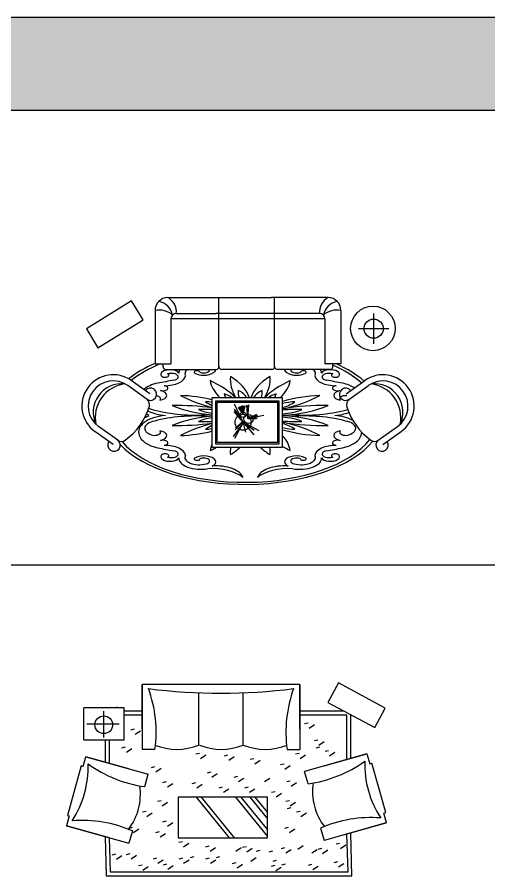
# Model space of a CAD drawing. Header units: millimetres. Extents: x -30782 to 40110, y 35885 to 73818.
# Drawn here: x 11774 to 17106, y 64124 to 73818 of the extents above; entities that cross this region are included whole.
import ezdxf

# ---------------------------------------------------------------- set-up
doc = ezdxf.new("R2010")
doc.units = ezdxf.units.MM
doc.layers.add('www.cad-blocks.net', color=7, linetype='Continuous')

# ---------------------------------------------------------------- blocks, each defined once
blk = doc.blocks.new('A$C505D30D4')
for p, q in [((559.6, 2070.9, -685.7), (49, 1755.7, -685.7)), ((690.9, 1858.1, -685.7), (559.6, 2070.9, -685.7)), ((969.6, 2108.5, -685.7), (2142, 2108.5, -685.7)), ((1548, 1328.5, -685.7), (1548, 2108.5, -685.7)), ((2781.6, 2108.5, -685.7), (2142, 2108.5, -685.7)), ((2176.4, 1328.5, -685.7), (2176.4, 2108.5, -685.7)), ((2176.4, 1328.5, -685.7), (2176.4, 2108.5, -685.7)), ((825.6, 1964.5, -685.7), (825.6, 1359.2, -685.7)), ((2925.6, 1964.5, -685.7), (2925.6, 1359.2, -685.7)), ((180.3, 1543, -685.7), (690.9, 1858.1, -685.7)), ((2745.6, 1868.5, -685.7), (1005.6, 1868.5, -685.7)), ((1005.6, 1868.5, -685.7), (1005.6, 1359.2, -685.7)), ((1065.6, 1928.5, -685.7), (1513.6, 1928.5, -685.7)), ((2685.6, 1928.5, -685.7), (1513.6, 1928.5, -685.7)), ((2745.6, 1868.5, -685.7), (2745.6, 1359.2, -685.7)), ((3296.4, 1928.3, -685.7), (3296.4, 1588.3, -685.7)), ((49, 1755.7, -685.7), (180.3, 1543, -685.7)), ((3126.4, 1758.3, -685.7), (3466.4, 1758.3, -685.7)), ((825.6, 1359.2, -685.7), (1005.6, 1359.2, -685.7)), ((916.1, 1328.5, -685.7), (916.1, 1359.2, -685.7)), ((2925.6, 1359.2, -685.7), (2745.6, 1359.2, -685.7)), ((2835.1, 1328.5, -685.7), (2835.1, 1359.2, -685.7)), ((946.1, 1298.5, -685.7), (1518, 1298.5, -685.7)), ((2146.4, 1298.5, -685.7), (1578, 1298.5, -685.7)), ((2805.1, 1298.5, -685.7), (2206.4, 1298.5, -685.7)), ((767.7, 1022.2, -685.7), (556.6, 1172.5, -685.7)), ((2985.2, 1022.2, -685.7), (3196.3, 1172.5, -685.7)), ((735.6, 959.1, -685.7), (516.1, 1115.6, -685.7)), ((3017.3, 959.1, -685.7), (3236.8, 1115.6, -685.7)), ((2267.9, 978.8, -685.7), (1467.9, 978.8, -685.7)), ((1467.9, 978.8, -685.7), (1467.9, 418.8, -685.7)), ((2267.9, 418.8, -685.7), (2267.9, 978.8, -685.7)), ((2227.9, 938.8, -685.7), (1507.9, 938.8, -685.7)), ((1507.9, 938.8, -685.7), (1507.9, 458.8, -685.7)), ((2211.9, 922.8, -685.7), (1523.9, 922.8, -685.7)), ((1523.9, 922.8, -685.7), (1523.9, 474.8, -685.7)), ((1816.8, 705.7, -685.7), (1722.5, 904, -685.7)), ((1820.4, 791.8, -685.7), (1780.6, 875.1, -685.7)), ((1820.4, 791.8, -685.7), (1788.2, 878.7, -685.7)), ((1820.4, 791.8, -685.7), (1795.9, 879.2, -685.7)), ((1820.4, 791.8, -685.7), (1804.8, 886.1, -685.7)), ((1820.4, 791.8, -685.7), (1815.5, 889.9, -685.7)), ((1820.4, 791.8, -685.7), (1828.1, 887.6, -685.7)), ((1820.4, 791.8, -685.7), (1845.4, 885.6, -685.7)), ((1875.1, 743.9, -685.7), (1862.1, 893, -685.7)), ((1875.1, 743.9, -685.7), (1886.6, 899.3, -685.7)), ((1875.1, 743.9, -685.7), (1876.2, 892.3, -685.7)), ((2211.9, 474.8, -685.7), (2211.9, 922.8, -685.7)), ((2227.9, 458.8, -685.7), (2227.9, 938.8, -685.7)), ((1816.8, 705.7, -685.7), (1718.6, 822.6, -685.7)), ((1816.8, 705.7, -685.7), (1721.6, 847.8, -685.7)), ((1820.4, 791.8, -685.7), (1767.1, 866.4, -685.7)), ((1820.4, 791.8, -685.7), (1776.1, 871.7, -685.7)), ((1875.1, 743.9, -685.7), (1974.9, 791.1, -685.7)), ((1875.1, 743.9, -685.7), (1988.1, 781.1, -685.7)), ((1875.1, 743.9, -685.7), (2053.6, 780.7, -685.7)), ((1816.8, 691, -685.7), (1708.2, 540.1, -685.7)), ((1816.8, 691, -685.7), (1723.7, 517.7, -685.7)), ((1816.8, 705.7, -685.7), (1730.7, 615.7, -685.7)), ((1816.8, 705.7, -685.7), (1735.7, 634.8, -685.7)), ((1816.8, 705.7, -685.7), (1943.5, 559.5, -685.7)), ((1816.8, 705.7, -685.7), (1997.9, 608.4, -685.7)), ((1816.8, 705.7, -685.7), (1944.7, 611.1, -685.7)), ((1816.8, 705.7, -685.7), (1846.2, 590.6, -685.7)), ((1875.1, 743.9, -685.7), (1979.1, 752.4, -685.7)), ((1875.1, 743.9, -685.7), (1970.4, 742.4, -685.7)), ((353, 449.1, -685.7), (145.9, 596.5, -685.7)), ((405.4, 497.4, -685.7), (186.4, 653.5, -685.7)), ((3347.5, 497.4, -685.7), (3566.4, 653.5, -685.7)), ((3399.9, 449.1, -685.7), (3607, 596.5, -685.7)), ((1467.9, 418.8, -685.7), (2267.9, 418.8, -685.7)), ((1507.9, 458.8, -685.7), (2227.9, 458.8, -685.7)), ((1523.9, 474.8, -685.7), (2211.9, 474.8, -685.7))]:
    blk.add_line(p, q)
for centre, radius in [((3288, 1760.2, -685.7), 251.5), ((3296.4, 1758.3, -685.7), 108), ((1821, 701.3, -685.7), 90.4), ((1819.9, 786.5, -685.7), 31.9), ((1881.6, 738.7, -685.7), 51.5)]:
    blk.add_circle(centre, radius)
for centre, radius, start, end in [((969.6, 1964.5, -685.7), 144, 90, 180), ((832.8, 1876, -685.7), 193.6, 10.40907, 79.59093), ((880.9, 1945.6, -685.7), 185.5, 354.7206, 61.42437), ((2870.4, 1945.6, -685.7), 185.5, 118.57563, 185.2794), ((2918.4, 1876, -685.7), 193.6, 100.40907, 169.59093), ((2781.6, 1964.5, -685.7), 144, 0, 90), ((869, 1733.4, -685.7), 235.2, 49.03209, 100.62515), ((2882.3, 1733.4, -685.7), 235.2, 79.37485, 130.96791), ((1065.6, 1868.5, -685.7), 60, 90, 180), ((2685.6, 1868.5, -685.7), 60, 0, 90), ((946.1, 1328.5, -685.7), 30, 180, 270), ((1518, 1328.5, -685.7), 30, 270, 0), ((1578, 1328.5, -685.7), 30, 180, 270), ((2146.4, 1328.5, -685.7), 30, 270, 0), ((2206.4, 1328.5, -685.7), 30, 180, 270), ((2805.1, 1328.5, -685.7), 30, 270, 0), ((352, 884, -685.7), 353.7, 54.36771, 234.32373), ((352, 884, -685.7), 283.8, 54.36771, 234.32373), ((3400.9, 884, -685.7), 353.7, 305.67627, 125.63229), ((3400.9, 884, -685.7), 283.8, 305.67627, 125.63229), ((448.2, 815, -685.7), 321.9, 83.46967, 206.21879), ((531.7, 755, -685.7), 382.7, 97.0477, 191.63804), ((773.3, 1017.8, -685.7), 69.9, 234.27839, 144.27839), ((2979.6, 1017.8, -685.7), 69.9, 35.72161, 305.72161), ((3304.7, 815, -685.7), 321.9, 333.78121, 96.53033), ((3221.1, 755, -685.7), 382.7, 348.36196, 82.9523), ((50.8, 1100.4, -685.7), 743.9, 305.89131, 342.90163), ((694.2, 899.3, -685.7), 69.9, 342.90163, 54.52274), ((3058.7, 899.3, -685.7), 69.9, 125.47726, 197.09837), ((3702.1, 1100.4, -685.7), 743.9, 197.09837, 234.10869), ((361.7, 442.9, -685.7), 69.9, 144.52274, 54.52274), ((446, 554.3, -685.7), 69.9, 234.52274, 305.89131), ((3306.9, 554.3, -685.7), 69.9, 234.10869, 305.47726), ((3391.2, 442.9, -685.7), 69.9, 125.47726, 35.47726)]:
    blk.add_arc(centre, radius, start, end)
for centre, major_axis, start_param, end_param in [((1842.4, 777.5, -685.7), (1555.2, 0), 2.283394, 2.579803), ((1842.4, 777.5, -685.7), (-1508.5, 0), 5.402607, 5.732462), ((1842.4, 777.5, -685.7), (1555.2, 0), 6.807717, 7.128189), ((993.7, 1241.8, -685.7), (-104.8, 0), -2.859548, 0.395825), ((1341.5, 1260.4, -685.7), (247.3, 0), 2.827636, 3.173551), ((1324, 1252.1, -685.7), (161.9, 0), 2.530119, 3.450719), ((1299.5, 1266.7, -685.7), (32.9, 0), -0.100364, 4.077553), ((1376.6, 1300.9, -685.7), (135.3, 0), -2.366066, -0.034565), ((1374.5, 1291.9, -685.7), (-68.2, 0), 0.90264, 3.339115), ((2424.8, 1300.9, -685.7), (135.3, 0), 3.176157, 5.507658), ((2427, 1291.9, -685.7), (-68.2, 0), -0.197522, 2.238953), ((2502, 1266.7, -685.7), (-32.9, 0), 2.205632, 6.383549), ((2477.5, 1252.1, -685.7), (161.9, 0), -0.309126, 0.611474), ((2460, 1260.4, -685.7), (-247.3, 0), 3.109634, 3.455549), ((2807.8, 1241.8, -685.7), (-104.8, 0), 2.745768, 6.001141), ((1842.4, 777.5, -685.7), (-1508.5, 0), 9.934927, 10.27735), ((3419.7, -2331.5, -685.7), (7407.4, 0), 1.898377, 1.924114), ((936.9, 1231.3, -685.7), (-44.3, 0), 0.452202, 3.97531), ((931.2, 1233.8, -685.7), (-238.9, 0), 1.557644, 3.087845), ((1007.5, 1212.9, -685.7), (-80.7, 0), 1.935723, 5.243394), ((516.1, 675.6, -685.7), (-1362, 0), -2.680158, -2.324737), ((2424.6, 1209.4, -685.7), (-979.1, 0), 0.07652, 0.490629), ((3037.2, 1186, -685.7), (1362, 0), 3.094222, 3.450827), ((923.5, 905.5, -685.7), (979.1, 0), 0.150171, 0.692965), ((2878, 905.5, -685.7), (-979.1, 0), -0.692965, -0.150171), ((764.3, 1186, -685.7), (1362, 0), -0.309235, 0.04737), ((3285.4, 675.6, -685.7), (-1362, 0), -0.816856, -0.461434), ((1376.9, 1209.4, -685.7), (-979.1, 0), 2.650963, 3.065073), ((2870.2, 1233.8, -685.7), (-238.9, 0), 0.053748, 1.583948), ((2794, 1212.9, -685.7), (-80.7, 0), -2.101802, 1.20587), ((381.8, -2331.5, -685.7), (-7407.4, 0), -1.924114, -1.898377), ((2864.6, 1231.3, -685.7), (-44.3, 0), -0.833717, 2.689391), ((1008.4, 978.5, -685.7), (-363.1, 0), -1.139486, -0.542322), ((911.5, 1086, -685.7), (59.3, 0), -2.026681, 1.287596), ((2889.9, 1086, -685.7), (-59.3, 0), -1.287596, 2.026681), ((2793.1, 978.5, -685.7), (-363.1, 0), -2.482254, -2.002106), ((818.8, 966.6, -685.7), (70.1, 0), -0.519076, 1.25025), ((838, 1004.9, -685.7), (118.8, 0), -1.21296, 1.160282), ((1037, 515.6, -685.7), (-979.1, 0), -2.026559, -1.647316), ((2104.7, 1469.9, -685.7), (1362, 0), -2.387652, -2.057304), ((1379.9, 859.7, -685.7), (395.8, 0), 0.645612, 0.957267), ((2087.4, 1043.2, -685.7), (-481.6, 0), 0.090473, 0.271106), ((2286.9, 1038.5, -685.7), (523.5, 0), 3.053109, 3.371823), ((1469.7, 918.3, -685.7), (411.8, 0), 0.297836, 0.769671), ((2331.8, 918.3, -685.7), (-411.8, 0), -0.769671, -0.297836), ((1514.6, 1038.5, -685.7), (-523.5, 0), 2.911363, 3.230076), ((2421.6, 859.7, -685.7), (395.8, 0), 2.184326, 2.495981), ((1714.1, 1043.2, -685.7), (-481.6, 0), 2.870487, 3.05112), ((1696.8, 1469.9, -685.7), (-1362, 0), 2.003509, 2.387652), ((2764.5, 515.6, -685.7), (-979.1, 0), -1.494276, -1.038855), ((2963.5, 1004.9, -685.7), (118.8, 0), 1.981311, 4.354552), ((2982.7, 966.6, -685.7), (70.1, 0), 1.44546, 3.660668), ((1083.8, 209.3, -685.7), (-1362, 0), -1.856696, -1.523426), ((1644.8, 1266.1, -685.7), (-979.1, 0), 0.877831, 1.389158), ((1328.4, 679.3, -685.7), (512.6, 0), 1.295072, 1.441374), ((1788.5, 1070, -685.7), (-479.4, 0), 0.60609, 0.838251), ((2013, 1070, -685.7), (479.4, 0), -1.010071, -0.60609), ((2473.1, 679.3, -685.7), (512.6, 0), 1.700218, 1.982665), ((2717.7, 209.3, -685.7), (-1362, 0), -1.618167, -1.234251), ((2156.7, 1266.1, -685.7), (979.1, 0), -1.456969, -0.877831), ((1008.4, 595.7, -685.7), (369.3, 0), 1.74578, 3.3551), ((616.8, 824.1, -685.7), (166.1, 0), -0.97611, -0.595136), ((616.8, 731, -685.7), (166.1, 0), 0.595136, 0.836566), ((1008.4, 959.4, -685.7), (369.3, 0), 3.914429, 4.537405), ((883.7, 921.6, -685.7), (-175.7, 0), 0.751914, 1.208672), ((1284.8, 1282.9, -685.7), (-1000.5, 0), 1.089319, 1.714672), ((1284.8, 272.2, -685.7), (-1000.5, 0), -1.714672, -1.089319), ((1389.5, 555.6, -685.7), (581.3, 0), 1.435497, 1.695433), ((1602.1, 1017.6, -685.7), (449.1, 0), -2.257919, -1.874292), ((2412, 555.6, -685.7), (581.3, 0), 1.44616, 1.821247), ((2199.3, 1017.6, -685.7), (449.1, 0), -1.417523, -0.883673), ((2516.7, 1282.9, -685.7), (-1000.5, 0), 1.426921, 2.052273), ((2516.7, 272.2, -685.7), (-1000.5, 0), -2.052273, -1.426921), ((2793.1, 959.4, -685.7), (369.3, 0), -1.395812, -0.92194), ((2793.1, 595.7, -685.7), (369.3, 0), 0.758397, 1.395812), ((2917.8, 921.6, -685.7), (-175.7, 0), 1.932921, 2.079705), ((883.7, 633.4, -685.7), (-175.7, 0), -1.208672, 1.137843), ((1644.8, 288.9, -685.7), (-979.1, 0), -1.389158, -0.877831), ((1083.8, 1345.8, -685.7), (-1362, 0), 1.523426, 1.856696), ((2104.7, 85.2, -685.7), (1362, 0), 2.057304, 2.387652), ((1602.1, 537.5, -685.7), (449.1, 0), 1.874292, 2.257919), ((1389.5, 999.5, -685.7), (581.3, 0), -1.695433, -1.435497), ((2156.7, 288.9, -685.7), (979.1, 0), 0.877831, 1.456969), ((2199.3, 537.5, -685.7), (-449.1, 0), -2.257919, -1.72407), ((2412, 999.5, -685.7), (581.3, 0), -1.821247, -1.44616), ((1696.8, 85.2, -685.7), (-1362, 0), -2.387652, -2.003509), ((2717.7, 1345.8, -685.7), (-1362, 0), 1.234251, 1.618167), ((2013, 485, -685.7), (479.4, 0), 0.60609, 1.010071), ((2917.8, 633.4, -685.7), (-175.7, 0), 2.003749, 4.350265), ((818.8, 588.5, -685.7), (70.1, 0), -1.696132, 0.519076), ((838, 550.2, -685.7), (-118.8, 0), 1.981311, 4.354552), ((1037, 1039.4, -685.7), (-979.1, 0), 1.647316, 2.026559), ((1788.5, 485, -685.7), (-479.4, 0), -0.838251, -0.60609), ((1328.4, 875.7, -685.7), (512.6, 0), -1.441374, -1.295072), ((2473.1, 875.7, -685.7), (512.6, 0), -1.982665, -1.700218), ((2764.5, 1039.4, -685.7), (-979.1, 0), 1.038855, 1.494276), ((2963.5, 550.2, -685.7), (118.8, 0), 1.928633, 4.301874), ((2982.7, 588.5, -685.7), (70.1, 0), 2.622517, 4.837725), ((2793.1, 595.7, -685.7), (369.3, 0), -0.213507, -0.038159), ((1842.4, 777.5, -685.7), (1555.2, 0), 3.575085, 5.901299), ((1842.4, 777.5, -685.7), (-1508.5, 0), 6.681912, 9.059811), ((1008.4, 576.5, -685.7), (-363.1, 0), 0.110138, 1.139486), ((911.5, 469.1, -685.7), (59.3, 0), -1.287596, 2.026681), ((1376.9, 345.7, -685.7), (-979.1, 0), -3.065073, -2.714136), ((2889.9, 469.1, -685.7), (-59.3, 0), -2.026681, 1.287596), ((2793.1, 576.5, -685.7), (-363.1, 0), 2.002106, 3.031455), ((3419.7, 3886.6, -685.7), (7407.4, 0), -1.924114, -1.898377), ((931.2, 321.2, -685.7), (238.9, 0), 0.053748, 1.583948), ((2424.6, 345.7, -685.7), (-979.1, 0), -0.214501, -0.07652), ((516.1, 879.5, -685.7), (-1362, 0), 2.324737, 2.398458), ((3037.2, 369.1, -685.7), (1362, 0), 3.068564, 3.188963), ((923.5, 649.6, -685.7), (979.1, 0), -0.692965, -0.490938), ((2878, 649.6, -685.7), (-979.1, 0), 0.490938, 0.692965), ((764.3, 369.1, -685.7), (1362, 0), -0.04737, 0.073028), ((3285.4, 879.5, -685.7), (-1362, 0), 0.727115, 0.816856), ((2870.2, 321.2, -685.7), (238.9, 0), 1.557644, 3.087845), ((381.8, 3886.6, -685.7), (7407.4, 0), -1.243216, -1.217479), ((993.7, 313.3, -685.7), (104.8, 0), 2.745768, 6.001141), ((936.9, 323.8, -685.7), (44.3, 0), -0.833717, 2.689391), ((1007.5, 342.1, -685.7), (-80.7, 0), 1.039791, 4.347463), ((1341.5, 294.7, -685.7), (247.3, 0), 3.109634, 5.034143), ((1324, 303, -685.7), (161.9, 0), 2.832466, 5.213829), ((1299.5, 288.3, -685.7), (32.9, 0), 2.205632, 6.383549), ((1376.6, 254.2, -685.7), (135.3, 0), -0.794125, 2.366066), ((1374.5, 263.2, -685.7), (-68.2, 0), 1.984484, 5.380546), ((2424.8, 254.2, -685.7), (135.3, 0), 0.775527, 3.935718), ((2427, 263.2, -685.7), (-68.2, 0), -2.238953, 1.157109), ((2460, 294.7, -685.7), (-247.3, 0), 1.249042, 3.173551), ((2477.5, 303, -685.7), (161.9, 0), -2.072237, 0.309126), ((2502, 288.3, -685.7), (-32.9, 0), -0.100364, 4.077553), ((2807.8, 313.3, -685.7), (104.8, 0), -2.859548, 0.395825), ((2794, 342.1, -685.7), (-80.7, 0), -1.20587, 2.101802), ((2864.6, 323.8, -685.7), (-44.3, 0), -2.689391, 0.833717), ((1521.4, 58.7, -685.7), (-298.6, 0), -3.011437, -1.403069), ((2280.1, 58.7, -685.7), (-298.6, 0), -1.738524, -0.130156), ((1462.9, -28.1, -685.7), (-413.4, 0), -2.601778, -1.466195), ((2338.6, -28.1, -685.7), (-413.4, 0), -1.675397, -0.539814)]:
    blk.add_ellipse(centre, major_axis=major_axis, ratio=0.5, start_param=start_param, end_param=end_param)
blk = doc.blocks.new('A$C49B2439F')
for p, q in [((2637.4, 2158.7), (854.3, 2158.7)), ((854.3, 2158.7), (854.3, 1427.2)), ((854.3, 1655.8), (854.3, 2158.7)), ((2637.4, 2158.7), (2637.4, 1427.2)), ((2637.4, 1655.8), (2637.4, 2158.7)), ((3072.5, 2176.9), (2954.2, 1956.7)), ((3601.1, 1892.9), (3072.5, 2176.9)), ((1494.4, 1475.9), (1494.4, 2066.4)), ((1997.3, 1475.9), (1997.3, 2066.4)), ((2954.2, 1956.7), (3482.8, 1672.7)), ((650.1, 1895.7), (196.3, 1895.7)), ((196.3, 1535.7), (196.3, 1895.7)), ((420.7, 1560.1), (420.7, 1859.4)), ((563.7, 1908.8), (563.7, 1895.7)), ((650.1, 1535.7), (650.1, 1895.7)), ((854.3, 1859.4), (650.1, 1859.4)), ((3135.2, 1859.4), (2637.4, 1859.4)), ((3482.8, 1672.7), (3601.1, 1892.9)), ((854.3, 1814.4), (650.1, 1814.4)), ((3168.6, 1814.4), (2637.4, 1814.4)), ((3168.6, 1312.4), (3168.6, 1814.4)), ((3213.6, 1325), (3213.6, 1817.3)), ((230.2, 1714.3), (593.1, 1714.3)), ((726.8, 1647.9), (767.1, 1658)), ((2690.1, 1718.4), (2730.4, 1728.5)), ((2740.4, 1668.1), (2800.8, 1708.3)), ((777.1, 1597.5), (837.5, 1637.8)), ((196.3, 1535.7), (650.1, 1535.7)), ((434.8, 1535.7), (434.8, 1281)), ((479.8, 1535.7), (479.8, 1268.4)), ((626.1, 1446.4), (666.4, 1456.5)), ((2800.8, 1527), (2841.1, 1537.1)), ((2820.9, 1446.4), (2861.2, 1456.5)), ((2851.2, 1476.6), (2911.6, 1516.9)), ((676.5, 1396), (736.9, 1436.3)), ((999.2, 1427.2), (854.3, 1427.2)), ((1461.7, 1375.9), (1502, 1386)), ((1512.1, 1325.6), (1572.5, 1365.9)), ((1783.9, 1355.8), (1824.2, 1365.9)), ((2492.5, 1427.2), (2637.4, 1427.2)), ((2589.4, 1375.9), (2629.7, 1386)), ((2639.8, 1325.6), (2700.2, 1365.9)), ((3395.6, 1376.1), (2691.3, 1178.4)), ((2911.4, 1240.2), (3395.6, 1376.1)), ((2921.6, 1406.1), (2961.9, 1416.2)), ((2972, 1355.8), (3032.4, 1396.1)), ((3395.6, 1376.1), (3426.5, 1266.1)), ((187.8, 1234.1), (218.7, 1344.2)), ((218.7, 1344.2), (923, 1146.4)), ((702.9, 1208.2), (218.7, 1344.2)), ((1834.3, 1305.4), (1894.7, 1345.7)), ((2075.9, 1315.5), (2116.2, 1325.6)), ((2126.2, 1265.1), (2186.7, 1305.4)), ((2418.3, 1255.1), (2458.5, 1265.2)), ((3426.5, 1266.1), (3448.5, 1272.2)), ((3607.2, 714), (3450.4, 1272.8)), ((165.8, 1240.3), (8.9, 681.6)), ((187.8, 1234.1), (165.8, 1240.3)), ((958.3, 1224.8), (998.6, 1234.9)), ((1008.7, 1174.4), (1069.1, 1214.7)), ((1592.6, 1164.4), (1632.9, 1174.5)), ((2468.6, 1204.7), (2529, 1245)), ((2730.4, 1038.9), (2691.3, 1178.4)), ((883.8, 1006.9), (923, 1146.4)), ((1643, 1114), (1703.4, 1154.3)), ((1894.7, 1114), (1934.9, 1124.1)), ((1945, 1063.7), (2005.4, 1103.9)), ((2237, 1063.7), (2297.4, 1104)), ((2488.7, 1063.7), (2529, 1073.8)), ((1089.2, 1053.6), (1129.5, 1063.7)), ((1139.6, 1003.2), (1200, 1043.5)), ((1421.5, 1043.5), (1461.8, 1053.6)), ((1471.8, 993.2), (1532.3, 1033.5)), ((1723.5, 993.1), (1763.8, 1003.2)), ((1773.9, 942.8), (1834.3, 983.1)), ((2015.5, 993.2), (2055.8, 1003.3)), ((2065.9, 942.8), (2126.3, 983.1)), ((2539, 1013.3), (2599.4, 1053.6)), ((2269.9, 888.5), (1261.9, 888.5)), ((1261.9, 888.5), (1261.9, 428.1)), ((1464.5, 888.5), (1837.2, 428.1)), ((1523, 888.5), (1895.7, 428.1)), ((1910.9, 888.5), (2269.9, 445.1)), ((1969.4, 888.5), (2269.9, 517.4)), ((2070.6, 888.5), (2269.9, 642.3)), ((2129.1, 888.5), (2269.9, 714.6)), ((2269.9, 428.1), (2269.9, 888.5)), ((2317.5, 942.8), (2357.8, 952.9)), ((2367.9, 892.4), (2428.3, 932.7)), ((1028.8, 842), (1069.1, 852.1)), ((1079.2, 791.7), (1139.6, 832)), ((2478.6, 842), (2518.9, 852.1)), ((2529, 791.6), (2589.4, 831.9)), ((8.9, 681.6), (30.9, 675.4)), ((857.7, 721.2), (898, 731.3)), ((908, 670.8), (968.4, 711.1)), ((2498.8, 761.4), (2539, 771.5)), ((2599.4, 721.2), (2639.7, 731.3)), ((2649.8, 670.8), (2710.2, 711.1)), ((3585.3, 707.7), (3607.2, 714)), ((3616.9, 597.9), (3585.3, 707.7)), ((30.9, 675.4), (0, 565.3)), ((1089.2, 610.3), (1129.5, 620.4)), ((1139.6, 560), (1200, 600.3)), ((3614.2, 597.3), (2910, 399.5)), ((3130, 461.3), (3614.2, 597.3)), ((484.2, 429.4), (0, 565.3)), ((0, 565.3), (704.3, 367.6)), ((743.5, 507.1), (704.3, 367.6)), ((706.6, 539.9), (746.9, 550)), ((757, 489.5), (817.4, 529.8)), ((1008.7, 489.5), (1048.9, 499.6)), ((2468.6, 539.8), (2508.9, 549.9)), ((2518.9, 489.5), (2579.3, 529.8)), ((2870.8, 539), (2910, 399.5)), ((3226.3, 0), (3213.6, 484.8)), ((434.8, 440.8), (447.5, 0)), ((479.8, 428.2), (492.5, 45)), ((1059, 439.1), (1119.4, 479.4)), ((1261.9, 428.1), (2269.9, 428.1)), ((1270.4, 378.7), (1310.7, 388.8)), ((3181.3, 45), (3168.6, 472.1)), ((1320.8, 328.3), (1381.2, 368.6)), ((1572.5, 328.3), (1612.8, 338.4)), ((1622.8, 277.9), (1683.2, 318.2)), ((1914.8, 278), (1975.2, 318.3)), ((1987.9, 322.4), (2028.2, 332.5)), ((2038.3, 272), (2098.7, 312.3)), ((2428.3, 308.1), (2468.5, 318.2)), ((2478.6, 257.8), (2539, 298.1)), ((2612.2, 302.2), (2672.6, 342.5)), ((2770.6, 257.8), (2831, 298.1)), ((2843.7, 302.2), (2884, 312.3)), ((2894.1, 251.9), (2954.5, 292.1)), ((3046.4, 359.4), (3086.7, 369.5)), ((3096.7, 309.1), (3157.1, 349.4)), ((515.3, 237.7), (555.6, 247.8)), ((565.7, 187.3), (626.1, 227.6)), ((679.1, 241.8), (719.4, 251.9)), ((729.4, 191.4), (789.8, 231.7)), ((981.1, 191.4), (1021.4, 201.5)), ((1273.1, 191.4), (1313.4, 201.5)), ((1401.3, 207.4), (1441.6, 217.5)), ((1575.2, 191.4), (1615.4, 201.5)), ((1693.3, 207.5), (1733.6, 217.6)), ((2081.8, 165.7), (2142.2, 206)), ((2146.4, 277.9), (2186.7, 288)), ((2290, 272), (2330.3, 282.1)), ((813, 115.2), (853.2, 125.3)), ((863.3, 64.8), (923.7, 105.1)), ((1031.5, 141.1), (1091.9, 181.3)), ((1094.9, 125.2), (1135.1, 135.3)), ((1145.2, 74.9), (1205.6, 115.2)), ((1323.4, 141.1), (1383.9, 181.4)), ((1625.5, 141.1), (1685.9, 181.3)), ((1877.2, 141), (1917.5, 151.1)), ((1927.5, 90.7), (1987.9, 131)), ((2316, 109.4), (2356.3, 119.5)), ((2333.5, 165.7), (2373.7, 175.8)), ((2366.3, 59), (2426.8, 99.3)), ((2434.1, 125.4), (2474.4, 135.5)), ((2733, 120.9), (2773.3, 131)), ((2783.3, 70.5), (2843.7, 110.8)), ((3025, 151.1), (3065.2, 161.2)), ((3075.3, 100.7), (3135.7, 141)), ((492.5, 45), (3181.3, 45)), ((447.5, 0), (3226.3, 0))]:
    blk.add_line(p, q)
blk.add_circle((420.7, 1705.3), 99.8)
for centre, radius, start, end in [((-421, 1622.3), 1433.5, 352.18055, 20.02006), ((1745.9, 8622.9), 6561.3, 262.8212, 277.1788), ((3912.7, 1622.3), 1433.5, 159.97994, 187.81945), ((1246.8, 2081.3), 654.1, 247.75784, 292.24216), ((1749.7, 2081.3), 654.1, 247.75784, 292.24216), ((2244.9, 2081.3), 654.1, 247.75784, 292.24216), ((-859, 1226.6), 1102.9, 326.75021, 1.88392), ((1079.9, 2427), 1433.5, 234.297, 262.13652), ((2534.3, 2458.9), 1433.5, 277.86348, 305.703), ((4473.2, 1258.6), 1102.9, 178.11608, 213.24979), ((180.6, 922.3), 654.1, 322.0749, 8.21635), ((3433.6, 954.2), 654.1, 171.78365, 217.9251), ((171.8, -807.5), 1433.5, 66.49761, 94.33713), ((3442.5, -775.6), 1433.5, 85.66287, 113.50239)]:
    blk.add_arc(centre, radius, start, end)
blk = doc.blocks.new('format')
h = blk.add_hatch(color=256)
h.set_gradient(color1=(68, 68, 68), color2=(84, 109, 142), tint=1)
h.paths.add_polyline_path([(-27052.7, 73818), (-27052.7, 72770), (40110.2, 72770), (40110.2, 73818)])
at = {"color": 155, "true_color": 0x546d8e}
for p, q in [((-27052.7, 73818), (40110.2, 73818)), ((-27052.7, 72770), (40110.2, 72770)), ((-27052.7, 67633.8), (40110.2, 67633.8))]:
    blk.add_line(p, q, dxfattribs=at)

msp = doc.modelspace()

# ---------------------------------------------------------------- block references
for name, p in [('A$C505D30D4', (12507.1, 68543.4)), ('A$C49B2439F', (12332.4, 64124.3))]:
    msp.add_blockref(name, p)
at = {"layer": 'www.cad-blocks.net'}
msp.add_blockref('format', (0, 0), dxfattribs=at)

doc.saveas('drawing.dxf')
